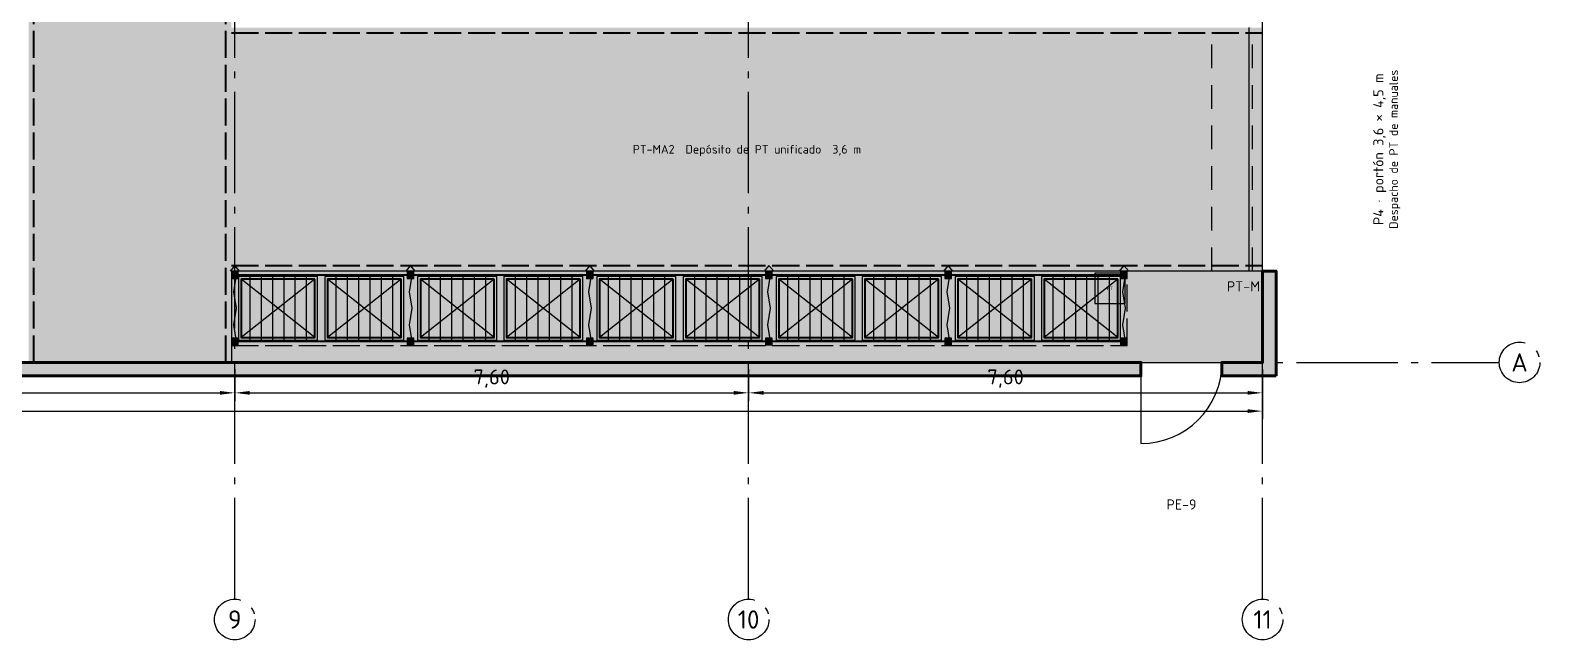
# Model space of a CAD drawing. Header units: millimetres. Extents: x 0 to 1189, y 0 to 841.
# Drawn here: x 660.8 to 884, y 179 to 269.1 of the extents above; entities that cross this region are included whole.
import ezdxf
from ezdxf.enums import TextEntityAlignment as Align

# ---------------------------------------------------------------- set-up
doc = ezdxf.new("R2010")
doc.units = ezdxf.units.MM
doc.linetypes.add('IRAM-E-TRAZOS', pattern=[5, 4, -1])
doc.linetypes.add('IRAM-F-TRAZO-PUNTO', pattern=[20, 15, -2, 1, -2])
for name, color, linetype, lineweight in [('A-ABERTURA', 7, 'CONTINUOUS', 25), ('A-COLUMNA', 7, 'CONTINUOUS', 50), ('A-COTA', 7, 'CONTINUOUS', 18), ('A-EJE', 1, 'IRAM-F-TRAZO-PUNTO', 18), ('A-EQUIPO-FINO', 8, 'CONTINUOUS', 13), ('A-EQUIPO-OCULTO', 8, 'IRAM-E-TRAZOS', 13), ('A-EQUIPO-RELLENO', 9, 'CONTINUOUS', 13), ('A-MURO', 7, 'CONTINUOUS', 50), ('A-RELLENO', 9, 'CONTINUOUS', 13), ('A-SECTOR', 1, 'CONTINUOUS', 25), ('A-SECTOR-TXT', 1, 'CONTINUOUS', 25), ('A-SEGURIDAD', 1, 'IRAM-E-TRAZOS', 18), ('A-TEXTO', 7, 'CONTINUOUS', 18)]:
    doc.layers.add(name, color=color, linetype=linetype, lineweight=lineweight)
doc.layers.add('A-EQUIPO', color=30, linetype='CONTINUOUS', lineweight=35, true_color=0xe67800)
doc.layers.add('A-PASILLO', color=2, linetype='IRAM-E-TRAZOS', lineweight=35, true_color=0xd7a500)
doc.styles.add('ISO3098', font='isocpeur.ttf')
doc.dimstyles.new('FLAMA-IRAM', dxfattribs={"dimtxt": 3.5, "dimasz": 3.5, "dimexe": 2, "dimexo": 1.5, "dimgap": 1, "dimtad": 1, "dimdec": 1, "dimtxsty": 'ISO3098', "dimblk": 'IRAM_FLECHA', "dimblk1": 'IRAM_FLECHA', "dimblk2": 'IRAM_FLECHA', "dimcen": 2.5, "dimclrd": 3, "dimclre": 3, "dimclrt": 3, "dimazin": 3, "dimtfac": 1, "dimtmove": 0, "dimatfit": 3, "dimlwd": 18, "dimlwe": 18})

# ---------------------------------------------------------------- blocks, each defined once
blk = doc.blocks.new('IRAM_FLECHA')
blk.add_solid([(0, 0), (-1, 0.125), (-1, -0.125)])

msp = doc.modelspace()

# ---------------------------------------------------------------- hatches: boundary and pattern name
at = {"layer": 'A-ABERTURA', "true_color": 0x3c3c3c}
h = msp.add_hatch(color=7, dxfattribs=at)
h.dxf.hatch_style = 1
h.paths.add_polyline_path([(841, 233.5), (841, 231), (845, 231), (845, 233.5)])
at = {"layer": 'A-COLUMNA', "true_color": 0x000000}
h = msp.add_hatch(color=7, dxfattribs=at)
h.dxf.hatch_style = 1
h.paths.add_polyline_path([(689, 218), (693, 218), (693, 222), (689, 222)])
h = msp.add_hatch(color=7, dxfattribs=at)
h.dxf.hatch_style = 1
h.paths.add_polyline_path([(765, 218), (769, 218), (769, 222), (765, 222)])
h = msp.add_hatch(color=7, dxfattribs=at)
h.dxf.hatch_style = 1
h.paths.add_polyline_path([(841, 218), (845, 218), (845, 222), (841, 222)])
at = {"layer": 'A-EQUIPO-RELLENO', "true_color": 0x969ba0}
h = msp.add_hatch(color=7, dxfattribs=at)
h.dxf.hatch_style = 1
h.paths.add_polyline_path([(691.5, 233.4), (690.5, 233.4), (690.5, 232.4), (691.5, 232.4)])
at = {"layer": 'A-EQUIPO-RELLENO', "true_color": 0xeedec0}
h = msp.add_hatch(color=7, dxfattribs=at)
h.dxf.hatch_style = 1
h.paths.add_polyline_path([(703.25, 232.7), (691.55, 232.7), (691.55, 223.3), (703.25, 223.3)])
h = msp.add_hatch(color=7, dxfattribs=at)
h.dxf.hatch_style = 1
h.paths.add_polyline_path([(716, 232.7), (704.3, 232.7), (704.3, 223.3), (716, 223.3)])
at = {"layer": 'A-EQUIPO-RELLENO', "true_color": 0x969ba0}
h = msp.add_hatch(color=7, dxfattribs=at)
h.dxf.hatch_style = 1
h.paths.add_polyline_path([(717.5, 233.4), (716.5, 233.4), (716.5, 232.4), (717.5, 232.4)])
at = {"layer": 'A-EQUIPO-RELLENO', "true_color": 0xeedec0}
h = msp.add_hatch(color=7, dxfattribs=at)
h.dxf.hatch_style = 1
h.paths.add_polyline_path([(729.75, 232.7), (718.05, 232.7), (718.05, 223.3), (729.75, 223.3)])
h = msp.add_hatch(color=7, dxfattribs=at)
h.dxf.hatch_style = 1
h.paths.add_polyline_path([(742.5, 232.7), (730.8, 232.7), (730.8, 223.3), (742.5, 223.3)])
at = {"layer": 'A-EQUIPO-RELLENO', "true_color": 0x969ba0}
h = msp.add_hatch(color=7, dxfattribs=at)
h.dxf.hatch_style = 1
h.paths.add_polyline_path([(744, 233.4), (743, 233.4), (743, 232.4), (744, 232.4)])
at = {"layer": 'A-EQUIPO-RELLENO', "true_color": 0xeedec0}
h = msp.add_hatch(color=7, dxfattribs=at)
h.dxf.hatch_style = 1
h.paths.add_polyline_path([(756.25, 232.7), (744.55, 232.7), (744.55, 223.3), (756.25, 223.3)])
h = msp.add_hatch(color=7, dxfattribs=at)
h.dxf.hatch_style = 1
h.paths.add_polyline_path([(769, 232.7), (757.3, 232.7), (757.3, 223.3), (769, 223.3)])
at = {"layer": 'A-EQUIPO-RELLENO', "true_color": 0x969ba0}
h = msp.add_hatch(color=7, dxfattribs=at)
h.dxf.hatch_style = 1
h.paths.add_polyline_path([(770.5, 233.4), (769.5, 233.4), (769.5, 232.4), (770.5, 232.4)])
at = {"layer": 'A-EQUIPO-RELLENO', "true_color": 0xeedec0}
h = msp.add_hatch(color=7, dxfattribs=at)
h.dxf.hatch_style = 1
h.paths.add_polyline_path([(782.75, 232.7), (771.05, 232.7), (771.05, 223.3), (782.75, 223.3)])
h = msp.add_hatch(color=7, dxfattribs=at)
h.dxf.hatch_style = 1
h.paths.add_polyline_path([(795.5, 232.7), (783.8, 232.7), (783.8, 223.3), (795.5, 223.3)])
at = {"layer": 'A-EQUIPO-RELLENO', "true_color": 0x969ba0}
h = msp.add_hatch(color=7, dxfattribs=at)
h.dxf.hatch_style = 1
h.paths.add_polyline_path([(797, 233.4), (796, 233.4), (796, 232.4), (797, 232.4)])
at = {"layer": 'A-EQUIPO-RELLENO', "true_color": 0xeedec0}
h = msp.add_hatch(color=7, dxfattribs=at)
h.dxf.hatch_style = 1
h.paths.add_polyline_path([(809.25, 232.7), (797.55, 232.7), (797.55, 223.3), (809.25, 223.3)])
h = msp.add_hatch(color=7, dxfattribs=at)
h.dxf.hatch_style = 1
h.paths.add_polyline_path([(822, 232.7), (810.3, 232.7), (810.3, 223.3), (822, 223.3)])
at = {"layer": 'A-EQUIPO-RELLENO', "true_color": 0x969ba0}
h = msp.add_hatch(color=7, dxfattribs=at)
h.dxf.hatch_style = 1
h.paths.add_polyline_path([(823, 233.4), (822, 233.4), (822, 232.4), (823, 232.4)])
h = msp.add_hatch(color=7, dxfattribs=at)
h.dxf.hatch_style = 1
h.paths.add_polyline_path([(691.5, 223.6), (690.5, 223.6), (690.5, 222.6), (691.5, 222.6)])
h = msp.add_hatch(color=7, dxfattribs=at)
h.dxf.hatch_style = 1
h.paths.add_polyline_path([(717.5, 223.6), (716.5, 223.6), (716.5, 222.6), (717.5, 222.6)])
h = msp.add_hatch(color=7, dxfattribs=at)
h.dxf.hatch_style = 1
h.paths.add_polyline_path([(744, 223.6), (743, 223.6), (743, 222.6), (744, 222.6)])
h = msp.add_hatch(color=7, dxfattribs=at)
h.dxf.hatch_style = 1
h.paths.add_polyline_path([(770.5, 223.6), (769.5, 223.6), (769.5, 222.6), (770.5, 222.6)])
h = msp.add_hatch(color=7, dxfattribs=at)
h.dxf.hatch_style = 1
h.paths.add_polyline_path([(797, 223.6), (796, 223.6), (796, 222.6), (797, 222.6)])
h = msp.add_hatch(color=7, dxfattribs=at)
h.dxf.hatch_style = 1
h.paths.add_polyline_path([(823, 223.6), (822, 223.6), (822, 222.6), (823, 222.6)])
at = {"layer": 'A-MURO', "true_color": 0x464646}
h = msp.add_hatch(color=7, dxfattribs=at)
h.dxf.hatch_style = 1
h.paths.add_polyline_path([(845, 218), (837, 218), (837, 220), (843, 220), (843, 233.5), (845, 233.5)])
h = msp.add_hatch(color=7, dxfattribs=at)
h.dxf.hatch_style = 1
h.paths.add_polyline_path([(653, 218), (653, 220), (825, 220), (825, 218)])
at = {"layer": 'A-RELLENO', "true_color": 0xe2e2e2}
h = msp.add_hatch(color=7, dxfattribs=at)
h.dxf.hatch_style = 1
h.paths.add_polyline_path([(660.5, 220), (690.5, 220), (690.5, 355), (660.5, 355)])
h = msp.add_hatch(color=7, dxfattribs=at)
h.dxf.hatch_style = 1
h.paths.add_polyline_path([(690.5, 233.5), (843, 233.5), (843, 269.5), (690.5, 269.5)])
at = {"layer": 'A-RELLENO', "true_color": 0xc8e8c8}
h = msp.add_hatch(color=7, dxfattribs=at)
h.dxf.hatch_style = 1
h.paths.add_polyline_path([(690.5, 220), (843, 220), (843, 233.5), (690.5, 233.5)])
at = {"layer": 'A-RELLENO', "true_color": 0x7193b8}
h = msp.add_hatch(color=7, dxfattribs=at)
h.dxf.hatch_style = 1
h.paths.add_polyline_path([(818.2, 228.7), (822.7, 228.7), (822.7, 233.2), (818.2, 233.2)])

# ---------------------------------------------------------------- linework, layer by layer
at = {"layer": 'A-ABERTURA'}
for p, q in [((841, 233.5), (841, 269.5)), ((843, 233.5), (843, 269.5)), ((835.5, 263.5), (835.5, 267)), ((841.5, 263.5), (841.5, 267)), ((835.5, 257.5), (835.5, 261)), ((841.5, 257.5), (841.5, 261)), ((835.5, 251.5), (835.5, 255)), ((841.5, 251.5), (841.5, 255)), ((835.5, 245.5), (835.5, 249)), ((841.5, 245.5), (841.5, 249)), ((835.5, 239.5), (835.5, 243)), ((841.5, 239.5), (841.5, 243)), ((835.5, 233.5), (835.5, 237)), ((841.5, 233.5), (841.5, 237)), ((841.5, 233.5), (835.5, 233.5)), ((825, 220), (825, 208))]:
    msp.add_line(p, q, dxfattribs=at)
msp.add_arc((825, 220), 12, 270, 360, dxfattribs=at)
at = {"layer": 'A-EJE'}
for p, q in [((691, 185), (691, 696)), ((767, 185), (767, 696)), ((843, 185), (843, 696)), ((48, 220), (878, 220))]:
    msp.add_line(p, q, dxfattribs=at)
for centre in [(881, 220), (691, 182), (767, 182), (843, 182)]:
    msp.add_circle(centre, 3, dxfattribs=at)
at = {"layer": 'A-EQUIPO'}
for p, q in [((823, 232.9), (690.5, 232.9)), ((823, 223.1), (690.5, 223.1))]:
    msp.add_line(p, q, dxfattribs=at)
for points in [[(702.85, 232.3), (691.95, 232.3), (691.95, 223.7), (702.85, 223.7)], [(715.6, 232.3), (704.7, 232.3), (704.7, 223.7), (715.6, 223.7)], [(729.35, 232.3), (718.45, 232.3), (718.45, 223.7), (729.35, 223.7)], [(742.1, 232.3), (731.2, 232.3), (731.2, 223.7), (742.1, 223.7)], [(755.85, 232.3), (744.95, 232.3), (744.95, 223.7), (755.85, 223.7)], [(768.6, 232.3), (757.7, 232.3), (757.7, 223.7), (768.6, 223.7)], [(782.35, 232.3), (771.45, 232.3), (771.45, 223.7), (782.35, 223.7)], [(795.1, 232.3), (784.2, 232.3), (784.2, 223.7), (795.1, 223.7)], [(808.85, 232.3), (797.95, 232.3), (797.95, 223.7), (808.85, 223.7)], [(821.6, 232.3), (810.7, 232.3), (810.7, 223.7), (821.6, 223.7)]]:
    msp.add_lwpolyline(points, close=True, dxfattribs=at)
at = {"layer": 'A-EQUIPO-FINO'}
for p, q in [((702.85, 232.3), (691.95, 223.7)), ((702.85, 223.7), (691.95, 232.3)), ((693.221, 232.7), (693.221, 223.3)), ((694.893, 232.7), (694.893, 223.3)), ((696.564, 232.7), (696.564, 223.3)), ((698.236, 232.7), (698.236, 223.3)), ((699.907, 232.7), (699.907, 223.3)), ((701.579, 232.7), (701.579, 223.3)), ((715.6, 232.3), (704.7, 223.7)), ((715.6, 223.7), (704.7, 232.3)), ((705.971, 232.7), (705.971, 223.3)), ((707.643, 232.7), (707.643, 223.3)), ((709.314, 232.7), (709.314, 223.3)), ((710.986, 232.7), (710.986, 223.3)), ((712.657, 232.7), (712.657, 223.3)), ((714.329, 232.7), (714.329, 223.3)), ((729.35, 232.3), (718.45, 223.7)), ((729.35, 223.7), (718.45, 232.3)), ((719.721, 232.7), (719.721, 223.3)), ((721.393, 232.7), (721.393, 223.3)), ((723.064, 232.7), (723.064, 223.3)), ((724.736, 232.7), (724.736, 223.3)), ((726.407, 232.7), (726.407, 223.3)), ((728.079, 232.7), (728.079, 223.3)), ((742.1, 232.3), (731.2, 223.7)), ((742.1, 223.7), (731.2, 232.3)), ((732.471, 232.7), (732.471, 223.3)), ((734.143, 232.7), (734.143, 223.3)), ((735.814, 232.7), (735.814, 223.3)), ((737.486, 232.7), (737.486, 223.3)), ((739.157, 232.7), (739.157, 223.3)), ((740.829, 232.7), (740.829, 223.3)), ((755.85, 232.3), (744.95, 223.7)), ((755.85, 223.7), (744.95, 232.3)), ((746.221, 232.7), (746.221, 223.3)), ((747.893, 232.7), (747.893, 223.3)), ((749.564, 232.7), (749.564, 223.3)), ((751.236, 232.7), (751.236, 223.3)), ((752.907, 232.7), (752.907, 223.3)), ((754.579, 232.7), (754.579, 223.3)), ((768.6, 232.3), (757.7, 223.7)), ((768.6, 223.7), (757.7, 232.3)), ((758.971, 232.7), (758.971, 223.3)), ((760.643, 232.7), (760.643, 223.3)), ((762.314, 232.7), (762.314, 223.3)), ((763.986, 232.7), (763.986, 223.3)), ((765.657, 232.7), (765.657, 223.3)), ((767.329, 232.7), (767.329, 223.3)), ((782.35, 232.3), (771.45, 223.7)), ((782.35, 223.7), (771.45, 232.3)), ((772.721, 232.7), (772.721, 223.3)), ((774.393, 232.7), (774.393, 223.3)), ((776.064, 232.7), (776.064, 223.3)), ((777.736, 232.7), (777.736, 223.3)), ((779.407, 232.7), (779.407, 223.3)), ((781.079, 232.7), (781.079, 223.3)), ((795.1, 232.3), (784.2, 223.7)), ((795.1, 223.7), (784.2, 232.3)), ((785.471, 232.7), (785.471, 223.3)), ((787.143, 232.7), (787.143, 223.3)), ((788.814, 232.7), (788.814, 223.3)), ((790.486, 232.7), (790.486, 223.3)), ((792.157, 232.7), (792.157, 223.3)), ((793.829, 232.7), (793.829, 223.3)), ((808.85, 232.3), (797.95, 223.7)), ((808.85, 223.7), (797.95, 232.3)), ((799.221, 232.7), (799.221, 223.3)), ((800.893, 232.7), (800.893, 223.3)), ((802.564, 232.7), (802.564, 223.3)), ((804.236, 232.7), (804.236, 223.3)), ((805.907, 232.7), (805.907, 223.3)), ((807.579, 232.7), (807.579, 223.3)), ((821.6, 232.3), (810.7, 223.7)), ((821.6, 223.7), (810.7, 232.3)), ((811.971, 232.7), (811.971, 223.3)), ((813.643, 232.7), (813.643, 223.3)), ((815.314, 232.7), (815.314, 223.3)), ((816.986, 232.7), (816.986, 223.3)), ((818.657, 232.7), (818.657, 223.3)), ((820.329, 232.7), (820.329, 223.3))]:
    msp.add_line(p, q, dxfattribs=at)
for points in [[(691.5, 233.4), (690.5, 233.4), (690.5, 232.4), (691.5, 232.4)], [(703.25, 232.7), (691.55, 232.7), (691.55, 223.3), (703.25, 223.3)], [(716, 232.7), (704.3, 232.7), (704.3, 223.3), (716, 223.3)], [(717.5, 233.4), (716.5, 233.4), (716.5, 232.4), (717.5, 232.4)], [(729.75, 232.7), (718.05, 232.7), (718.05, 223.3), (729.75, 223.3)], [(742.5, 232.7), (730.8, 232.7), (730.8, 223.3), (742.5, 223.3)], [(744, 233.4), (743, 233.4), (743, 232.4), (744, 232.4)], [(756.25, 232.7), (744.55, 232.7), (744.55, 223.3), (756.25, 223.3)], [(769, 232.7), (757.3, 232.7), (757.3, 223.3), (769, 223.3)], [(770.5, 233.4), (769.5, 233.4), (769.5, 232.4), (770.5, 232.4)], [(782.75, 232.7), (771.05, 232.7), (771.05, 223.3), (782.75, 223.3)], [(795.5, 232.7), (783.8, 232.7), (783.8, 223.3), (795.5, 223.3)], [(797, 233.4), (796, 233.4), (796, 232.4), (797, 232.4)], [(809.25, 232.7), (797.55, 232.7), (797.55, 223.3), (809.25, 223.3)], [(822, 232.7), (810.3, 232.7), (810.3, 223.3), (822, 223.3)], [(818.2, 228.7), (822.7, 228.7), (822.7, 233.2), (818.2, 233.2)], [(823, 233.4), (822, 233.4), (822, 232.4), (823, 232.4)], [(691.5, 223.6), (690.5, 223.6), (690.5, 222.6), (691.5, 222.6)], [(717.5, 223.6), (716.5, 223.6), (716.5, 222.6), (717.5, 222.6)], [(744, 223.6), (743, 223.6), (743, 222.6), (744, 222.6)], [(770.5, 223.6), (769.5, 223.6), (769.5, 222.6), (770.5, 222.6)], [(797, 223.6), (796, 223.6), (796, 222.6), (797, 222.6)], [(823, 223.6), (822, 223.6), (822, 222.6), (823, 222.6)]]:
    msp.add_lwpolyline(points, close=True, dxfattribs=at)
for points in [[(691.2, 232.9), (690.8, 230.45), (691.2, 228), (690.8, 225.55), (691.2, 223.1)], [(717.2, 232.9), (716.8, 230.45), (717.2, 228), (716.8, 225.55), (717.2, 223.1)], [(743.7, 232.9), (743.3, 230.45), (743.7, 228), (743.3, 225.55), (743.7, 223.1)], [(770.2, 232.9), (769.8, 230.45), (770.2, 228), (769.8, 225.55), (770.2, 223.1)], [(796.7, 232.9), (796.3, 230.45), (796.7, 228), (796.3, 225.55), (796.7, 223.1)], [(822.7, 232.9), (822.3, 230.45), (822.7, 228), (822.3, 225.55), (822.7, 223.1)]]:
    msp.add_lwpolyline(points, dxfattribs=at)
at = {"layer": 'A-EQUIPO-OCULTO'}
msp.add_lwpolyline([(823, 233.5), (690.5, 233.5), (690.5, 222.5), (823, 222.5)], close=True, dxfattribs=at)
at = {"layer": 'A-MURO'}
for points in [[(845, 218), (837, 218), (837, 220), (843, 220), (843, 233.5), (845, 233.5)], [(653, 218), (653, 220), (825, 220), (825, 218)]]:
    msp.add_lwpolyline(points, close=True, dxfattribs=at)
at = {"layer": 'A-PASILLO'}
for p, q in [((661.3, 220), (661.3, 355)), ((689.7, 220), (689.7, 355)), ((690.5, 268.7), (843, 268.7)), ((690.5, 234.3), (843, 234.3))]:
    msp.add_line(p, q, dxfattribs=at)
at = {"layer": 'A-SECTOR'}
msp.add_lwpolyline([(690.5, 220), (843, 220), (843, 233.5), (690.5, 233.5)], close=True, dxfattribs=at)
at = {"layer": 'A-SEGURIDAD'}
for points in [[(691.7, 233.5), (691, 234.3), (690.3, 233.5)], [(717.7, 233.5), (717, 234.3), (716.3, 233.5)], [(744.2, 233.5), (743.5, 234.3), (742.8, 233.5)], [(770.7, 233.5), (770, 234.3), (769.3, 233.5)], [(797.2, 233.5), (796.5, 234.3), (795.8, 233.5)], [(823.2, 233.5), (822.5, 234.3), (821.8, 233.5)]]:
    msp.add_lwpolyline(points, dxfattribs=at)

# ---------------------------------------------------------------- texts
at = {"layer": 'A-SECTOR-TXT', "style": 'ISO3098'}
msp.add_text('PT-M', height=1.5, dxfattribs=at).set_placement((837.72, 232), align=Align.TOP_LEFT)
at = {"layer": 'A-TEXTO', "style": 'ISO3098'}
for s, height, p in [('P4 · portón 3,6 × 4,5 m', 1.5, (860.125, 251.5)), ('Despacho de PT de manuales', 1.275, (862.375, 251.5))]:
    msp.add_text(s, height=height, rotation=90, dxfattribs=at).set_placement(p, align=Align.MIDDLE_CENTER)
for s, height, p in [('PT-MA2  Depósito de PT unificado  3,6 m', 1.275, (766.75, 251.5)), ('PT', 0.495, (820.45, 230.95)), ('A', 2.7, (881, 220)), ('PE-9', 1.5, (831, 199)), ('9', 2.7, (691, 182)), ('10', 2.7, (767, 182)), ('11', 2.7, (843, 182))]:
    msp.add_text(s, height=height, dxfattribs=at).set_placement(p, align=Align.MIDDLE_CENTER)

# ---------------------------------------------------------------- dimensions: what is measured, and where the dimension line sits
at = {"layer": 'A-COTA'}
for base, p1, p2 in [((83, 212.8), (83, 220), (843, 220)), ((615, 215.5), (615, 220), (691, 220)), ((691, 215.5), (691, 220), (767, 220)), ((767, 215.5), (767, 220), (843, 220))]:
    msp.add_linear_dim(base=base, p1=p1, p2=p2, dimstyle='FLAMA-IRAM', override={"dimtxt": 2.2, "dimasz": 2.2, "dimexe": 1.2, "dimexo": 1, "dimdec": 2, "dimlfac": 0.1, "dimzin": 0}, dxfattribs=at).render()

doc.saveas('drawing.dxf')
